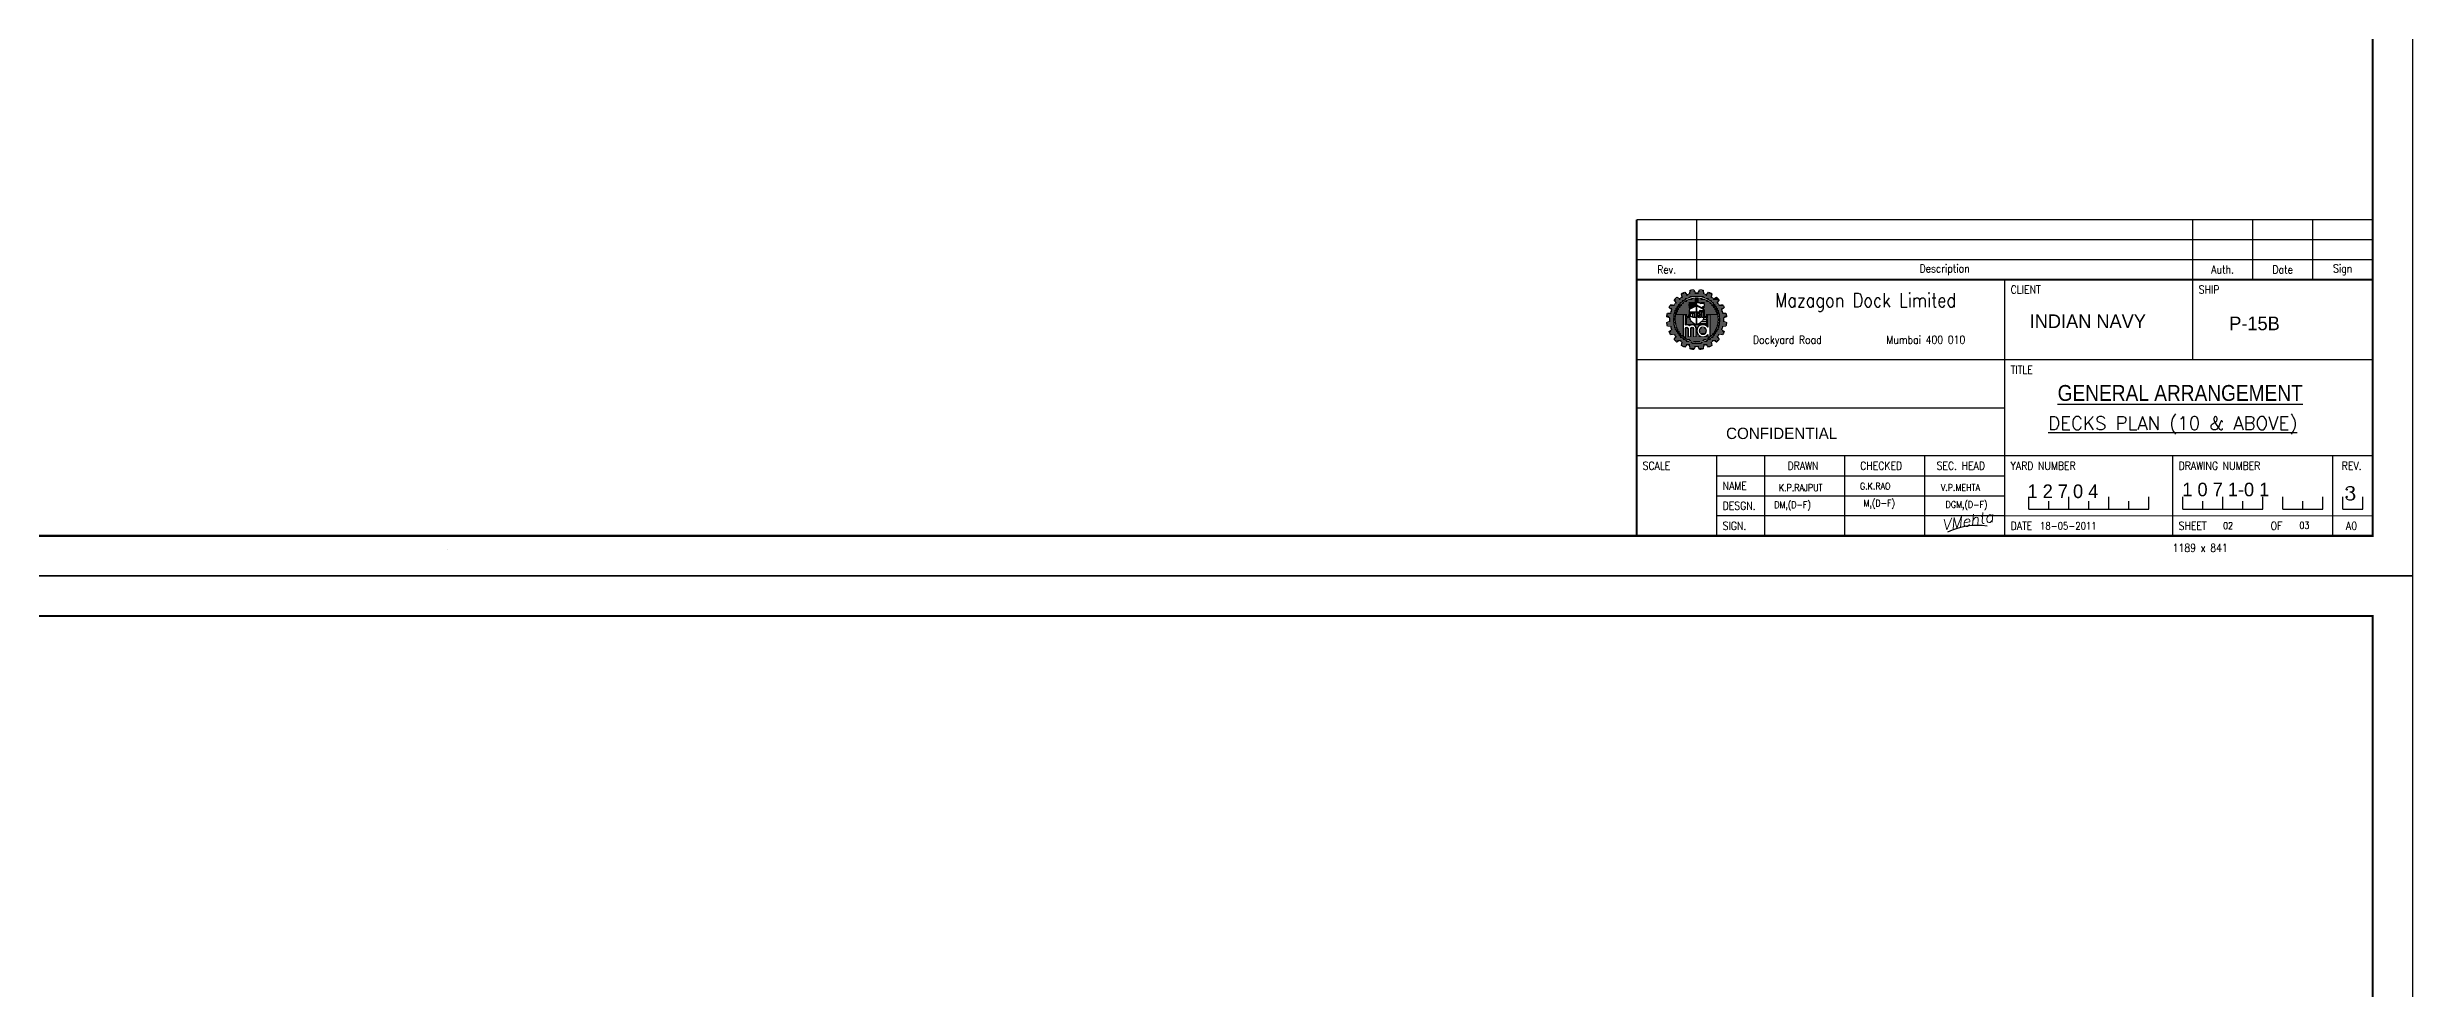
# Model space of a CAD drawing. Header units: inches. Extents: x -439515 to 171412, y -8673 to 415183.
# Drawn here: x 82712 to 171412, y 102012 to 137278 of the extents above; entities that cross this region are included whole.
import ezdxf
from ezdxf.enums import TextEntityAlignment as Align

# ---------------------------------------------------------------- set-up
doc = ezdxf.new("R2010")
doc.units = ezdxf.units.IN
doc.header["$LTSCALE"] = 700
doc.header["$MEASUREMENT"] = 0
doc.layers.add('01', color=7, linetype='Continuous')
doc.layers.add('INDEX', color=7, linetype='Continuous')
doc.styles.add('ROMANS', font='romans')
doc.styles.add('ROMANT', font='romant', dxfattribs={"width": 0.85, "height": 45})
doc.styles.add('SCRIPT', font='scriptc.shx', dxfattribs={"width": 0.8, "height": 150})
doc.styles.add('style2', font='romanc.shx')

# ---------------------------------------------------------------- blocks, each defined once
blk = doc.blocks.new('TITLE')
for p, q in [((-184, 79), (0, 79)), ((-184, 74), (0, 74)), ((-184, 69), (0, 69)), ((-184, 32), (-92, 32)), ((-152, 0), (-152, 20)), ((-132, 0), (-132, 20)), ((-112, 0), (-112, 20)), ((-164, 15), (-92, 15)), ((-164, 10), (-92, 10)), ((-86, 6.7), (-86, 9.7)), ((-86, 6.7), (-56, 6.7)), ((-81, 6.7), (-81, 8.7)), ((-76, 6.7), (-76, 9.7)), ((-71, 6.7), (-71, 8.7)), ((-66, 6.7), (-66, 9.7)), ((-61, 6.7), (-61, 8.7)), ((-56, 6.7), (-56, 9.7)), ((-47.5, 6.7), (-47.5, 9.7)), ((-47.5, 6.7), (-27.5, 6.7)), ((-42.5, 6.7), (-42.5, 8.7)), ((-37.5, 6.7), (-37.5, 9.7)), ((-32.5, 6.7), (-32.5, 8.7)), ((-27.5, 6.7), (-27.5, 9.7)), ((-22.5, 6.7), (-22.5, 9.7)), ((-22.5, 6.7), (-12.5, 6.7)), ((-17.5, 6.7), (-17.5, 8.7)), ((-12.5, 6.7), (-12.5, 9.7)), ((-12.5, 6.7), (-12.5, 9.7)), ((-7.5, 6.7), (-7.5, 9.7)), ((-7.5, 6.7), (-2.5, 6.7)), ((-2.5, 6.7), (-2.5, 9.7)), ((-92, 5), (-164, 5))]:
    blk.add_line(p, q)
at = {"color": 5}
for p, q in [((-174.18, 59.43), (-173.68, 59.43)), ((-172.9, 59.43), (-171.07, 59.43)), ((-172.8, 60.43), (-171.62, 60.43)), ((-172.67, 59.93), (-165.33, 59.93)), ((-170.83, 60.43), (-167.17, 60.43)), ((-170.65, 60.93), (-169.51, 60.93)), ((-170.04, 61.43), (-169.71, 61.43)), ((-169.25, 60.68), (-168.75, 60.68)), ((-168.49, 60.93), (-167.35, 60.93)), ((-168.3, 61.43), (-167.97, 61.43)), ((-166.93, 59.43), (-165.1, 59.43)), ((-166.38, 60.43), (-165.2, 60.43)), ((-164.72, 59.18), (-163.58, 59.18)), ((-164.33, 59.43), (-163.83, 59.43)), ((-176.44, 54.93), (-174.74, 54.93)), ((-176.36, 55.43), (-174.63, 55.43)), ((-176.09, 53.43), (-174.78, 53.43)), ((-175.8, 56.93), (-174.02, 56.93)), ((-175.72, 54.43), (-174.79, 54.43)), ((-175.68, 53.93), (-174.81, 53.93)), ((-175.67, 57.43), (-173.69, 57.43)), ((-175.4, 55.93), (-174.48, 55.93)), ((-175.23, 56.43), (-174.28, 56.43)), ((-174.59, 58.93), (-172.08, 58.93)), ((-174.41, 57.93), (-173.28, 57.93)), ((-174.27, 58.43), (-172.76, 58.43)), ((-165.92, 58.93), (-163.41, 58.93)), ((-165.24, 58.43), (-163.73, 58.43)), ((-164.72, 57.93), (-163.59, 57.93)), ((-164.31, 57.43), (-162.33, 57.43)), ((-163.98, 56.93), (-162.2, 56.93)), ((-163.72, 56.43), (-162.77, 56.43)), ((-163.52, 55.93), (-162.6, 55.93)), ((-163.37, 55.43), (-161.64, 55.43)), ((-163.26, 54.93), (-161.56, 54.93)), ((-163.22, 53.43), (-161.91, 53.43)), ((-163.21, 54.43), (-162.28, 54.43)), ((-163.19, 53.93), (-162.32, 53.93)), ((-176.42, 52.93), (-174.71, 52.93)), ((-176.33, 52.43), (-174.59, 52.43)), ((-175.84, 50.93), (-173.93, 50.93)), ((-175.6, 50.43), (-173.58, 50.43)), ((-175.37, 51.43), (-174.21, 51.43)), ((-175.35, 51.93), (-174.43, 51.93)), ((-174.53, 48.93), (-171.84, 48.93)), ((-174.36, 49.43), (-172.59, 49.43)), ((-174.3, 49.93), (-173.15, 49.93)), ((-174.02, 48.43), (-173.9, 48.43)), ((-172.7, 47.93), (-165.3, 47.93)), ((-172.69, 48.43), (-170.65, 48.43)), ((-172.62, 47.43), (-171.74, 47.43)), ((-170.67, 47.43), (-167.33, 47.43)), ((-167.35, 48.43), (-165.31, 48.43)), ((-166.33, 50.19), (-166.23, 50.19)), ((-166.26, 52.19), (-166.23, 52.19)), ((-166.26, 47.43), (-165.39, 47.43)), ((-166.17, 48.93), (-163.48, 48.93)), ((-165.42, 49.43), (-163.64, 49.43)), ((-164.86, 49.93), (-163.7, 49.93)), ((-164.42, 50.43), (-162.41, 50.43)), ((-164.1, 48.43), (-163.98, 48.43)), ((-164.07, 50.93), (-162.16, 50.93)), ((-163.79, 51.43), (-162.63, 51.43)), ((-163.57, 51.93), (-162.65, 51.93)), ((-163.41, 52.43), (-161.67, 52.43)), ((-163.29, 52.93), (-161.58, 52.93)), ((-170.64, 46.93), (-169.57, 46.93)), ((-168.44, 46.93), (-167.36, 46.93))]:
    blk.add_line(p, q, dxfattribs=at)
at = {"color": 4}
for p, q in [((-169.38, 59.18), (-168.62, 59.18)), ((-170.98, 57.93), (-169, 57.93)), ((-170.98, 57.68), (-169, 57.68)), ((-170.98, 57.43), (-169.43, 57.43)), ((-170.55, 57.18), (-169.95, 57.18)), ((-170.55, 56.93), (-170.46, 56.93)), ((-169.38, 58.93), (-168.62, 58.93)), ((-169.38, 58.68), (-168.62, 58.68)), ((-169.38, 58.43), (-169, 58.43)), ((-169.38, 58.18), (-169, 58.18)), ((-168.92, 58.43), (-168.62, 58.43))]:
    blk.add_line(p, q, dxfattribs=at)
at = {"color": 1}
for p, q in [((-174.45, 54.19), (-172.39, 54.19)), ((-174.45, 53.69), (-172.39, 53.69)), ((-174.41, 54.69), (-172.39, 54.69)), ((-174.33, 55.19), (-172.39, 55.19)), ((-171.77, 55.19), (-171.57, 55.19)), ((-171.77, 54.69), (-171.57, 54.69)), ((-171.77, 54.19), (-171.57, 54.19)), ((-171.77, 53.69), (-171.57, 53.69)), ((-171.38, 54.69), (-171.06, 54.69)), ((-166.94, 54.69), (-166.62, 54.69)), ((-166.43, 55.19), (-166.23, 55.19)), ((-166.43, 54.69), (-166.23, 54.69)), ((-166.43, 54.19), (-166.23, 54.19)), ((-166.43, 53.69), (-166.23, 53.69)), ((-165.61, 55.19), (-163.68, 55.19)), ((-165.61, 54.69), (-163.59, 54.69)), ((-165.61, 54.19), (-163.55, 54.19)), ((-165.61, 53.69), (-163.55, 53.69)), ((-174.4, 53.19), (-172.39, 53.19)), ((-174.3, 52.69), (-172.39, 52.69)), ((-174.15, 52.19), (-172.39, 52.19)), ((-173.95, 51.69), (-172.39, 51.69)), ((-173.68, 51.19), (-172.39, 51.19)), ((-173.34, 50.69), (-172.39, 50.69)), ((-172.91, 50.19), (-172.39, 50.19)), ((-172.35, 49.69), (-165.65, 49.69)), ((-171.77, 53.19), (-171.57, 53.19)), ((-171.77, 51.69), (-171.13, 51.69)), ((-171.77, 51.19), (-171.13, 51.19)), ((-171.77, 50.69), (-171.13, 50.69)), ((-171.77, 50.19), (-171.13, 50.19)), ((-171.58, 49.19), (-166.42, 49.19)), ((-171.15, 52.69), (-170.41, 52.69)), ((-170.44, 51.69), (-169.79, 51.69)), ((-170.43, 51.19), (-169.79, 51.19)), ((-170.43, 50.69), (-169.79, 50.69)), ((-170.43, 50.19), (-169.79, 50.19)), ((-170.26, 48.69), (-167.74, 48.69)), ((-169.82, 52.69), (-167.91, 52.69)), ((-169.24, 52.19), (-168.64, 52.19)), ((-169.15, 51.69), (-168.91, 51.69)), ((-169.15, 51.19), (-168.98, 51.19)), ((-169.15, 50.69), (-168.88, 50.69)), ((-169.15, 50.19), (-168.57, 50.19)), ((-168.34, 51.19), (-166.56, 51.19)), ((-168.22, 51.69), (-166.69, 51.69)), ((-168.16, 50.69), (-166.74, 50.69)), ((-167, 52.69), (-166.23, 52.69)), ((-166.43, 53.19), (-166.23, 53.19)), ((-165.61, 53.19), (-163.6, 53.19)), ((-165.61, 52.69), (-163.7, 52.69)), ((-165.61, 52.19), (-163.85, 52.19)), ((-165.61, 51.69), (-164.06, 51.69)), ((-165.61, 51.19), (-164.32, 51.19)), ((-165.61, 50.69), (-164.66, 50.69)), ((-165.61, 50.19), (-165.09, 50.19))]:
    blk.add_line(p, q, dxfattribs=at)
at = {"color": 2}
for p, q in [((-174.17, 55.43), (-170.85, 55.43)), ((-174.01, 55.93), (-170.85, 55.93)), ((-173.78, 56.43), (-170.85, 56.43)), ((-173.49, 56.93), (-170.55, 56.93)), ((-173.13, 57.43), (-170.98, 57.43)), ((-172.65, 57.93), (-170.98, 57.93)), ((-172.03, 58.43), (-169.38, 58.43)), ((-171.57, 54.93), (-171.1, 54.93)), ((-171.12, 58.93), (-169.38, 58.93)), ((-168.62, 58.93), (-166.89, 58.93)), ((-168.62, 58.43), (-165.97, 58.43)), ((-167.9, 57.93), (-167.88, 57.93)), ((-167.45, 56.93), (-164.51, 56.93)), ((-167.15, 56.43), (-164.22, 56.43)), ((-167.15, 55.93), (-164, 55.93)), ((-167.15, 55.43), (-163.83, 55.43)), ((-167.02, 57.93), (-165.35, 57.93)), ((-167.02, 57.43), (-164.88, 57.43)), ((-166.9, 54.93), (-166.43, 54.93))]:
    blk.add_line(p, q, dxfattribs=at)
at = {"color": 3}
for p, q in [((-171.57, 53.93), (-170.57, 53.93)), ((-171.57, 53.43), (-170.16, 53.43)), ((-171.38, 54.43), (-170.76, 54.43)), ((-166.43, 53.43), (-167.85, 53.43)), ((-166.43, 53.93), (-167.43, 53.93)), ((-166.62, 54.43), (-167.24, 54.43)), ((-171.77, 52.69), (-171.75, 52.69)), ((-171.57, 52.93), (-169.42, 52.93)), ((-166.43, 52.93), (-168.58, 52.93))]:
    blk.add_line(p, q, dxfattribs=at)
for points, const_width in [([(0, 79), (0, 0), (-184, 0), (-184, 79)], 0.5), ([(-169, 64), (-169, 79)], 0.3), ([(-45, 44), (-45, 79)], 0.3), ([(-30, 64), (-30, 79)], 0.3), ([(-15, 64), (-15, 79)], 0.3), ([(-184, 64), (0, 64)], 0.5), ([(-92, 0), (-92, 64)], 0.3), ([(-184, 44), (0, 44)], 0.3), ([(-184, 20), (0, 20)], 0.3), ([(-164, 0), (-164, 20)], 0.3), ([(-50, 0), (-50, 20)], 0.3), ([(-10, 0), (-10, 20)], 0.3), ([(-92, 5), (0, 5)], 0.3)]:
    blk.add_lwpolyline(points, dxfattribs=dict(const_width=const_width))
at = {"color": 7}
for points in [[(-164.75, 59.16), (-164.03, 59.62, -0.030555), (-163.38, 58.97), (-163.84, 58.25, -0.030541), (-163.36, 57.59), (-162.54, 57.81, -0.030563), (-162.12, 56.99), (-162.78, 56.45, -0.030538), (-162.53, 55.67), (-161.68, 55.62, -0.030561), (-161.54, 54.72), (-162.33, 54.41, -0.030555), (-162.33, 53.59), (-161.54, 53.28, -0.030545), (-161.68, 52.38), (-162.53, 52.33, -0.030521), (-162.78, 51.55), (-162.12, 51.01, -0.030548), (-162.54, 50.19), (-163.36, 50.41, -0.030541), (-163.84, 49.75), (-163.38, 49.03, -0.030544), (-164.03, 48.38), (-164.75, 48.84, -0.03053), (-165.41, 48.36), (-165.19, 47.54, -0.030541), (-166.01, 47.12), (-166.55, 47.78, -0.030556), (-167.33, 47.53), (-167.38, 46.68, -0.030545), (-168.28, 46.54), (-168.59, 47.33, -0.030537), (-169.41, 47.33), (-169.72, 46.54, -0.030594), (-170.62, 46.68), (-170.67, 47.53, -0.030556), (-171.45, 47.78), (-171.99, 47.12, -0.030541), (-172.81, 47.54), (-172.59, 48.36, -0.030515), (-173.25, 48.84), (-173.97, 48.38, -0.030567), (-174.62, 49.03), (-174.16, 49.75, -0.03053), (-174.64, 50.41), (-175.46, 50.19, -0.030556), (-175.88, 51.01), (-175.22, 51.55, -0.030532), (-175.47, 52.33), (-176.32, 52.38, -0.030545), (-176.47, 53.28), (-175.67, 53.59, -0.030555), (-175.67, 54.41), (-176.47, 54.72, -0.030562), (-176.32, 55.62), (-175.47, 55.67, -0.030549), (-175.22, 56.45), (-175.88, 56.99, -0.03057), (-175.46, 57.81), (-174.64, 57.59, -0.03053), (-174.16, 58.25), (-174.62, 58.97, -0.030578), (-173.97, 59.62), (-173.25, 59.16, -0.030537), (-172.59, 59.64), (-172.81, 60.46, -0.030541), (-171.99, 60.88), (-171.45, 60.22, -0.030561), (-170.67, 60.47), (-170.62, 61.32, -0.030589), (-169.72, 61.47), (-169.41, 60.67, -0.030537), (-168.59, 60.67), (-168.28, 61.47, -0.03054), (-167.38, 61.32), (-167.33, 60.47, -0.030561), (-166.55, 60.22), (-166.01, 60.88, -0.030541), (-165.19, 60.46), (-165.41, 59.64, -0.030551), (-164.75, 59.16)], [(-169.15, 49.71), (-169.15, 51.77, 0.66047), (-170.78, 52.47, 0.282754), (-171.77, 52.68), (-171.77, 55.2), (-172.39, 55.2), (-172.39, 49.72), (-172.36, 49.7), (-171.77, 49.7), (-171.77, 51.8, -0.961592), (-171.13, 51.77), (-171.13, 49.7), (-170.43, 49.7), (-170.44, 51.77, -0.999192), (-169.79, 51.77), (-169.79, 49.71), (-169.15, 49.71)], [(-169.66, 54.55), (-169.98, 54.55), (-169.98, 55.05), (-170.09, 55.05), (-170.09, 54.84, -0.414044), (-170.25, 54.69), (-170.42, 54.7), (-170.5, 54.76), (-170.54, 54.85), (-170.57, 54.98), (-170.6, 55.22), (-170.61, 55.35), (-170.42, 55.35), (-170.42, 55.68), (-170.71, 55.68), (-170.71, 55.92), (-169.1, 55.92), (-169.1, 55.68), (-169.23, 55.68), (-169.23, 54.55), (-169.56, 54.55), (-169.56, 55.68), (-169.66, 55.68), (-169.66, 54.55)], [(-165.61, 49.72), (-165.61, 55.2), (-166.23, 55.2), (-166.23, 52.15, 0.720051), (-168.98, 51.23, 0.720051), (-166.23, 50.31), (-166.23, 49.7), (-165.64, 49.7)], [(-168.42, 55.26), (-168.34, 55.25), (-168.25, 55.24), (-168.18, 55.24), (-168.12, 55.23), (-168.07, 55.22), (-168.03, 55.21), (-168, 55.2), (-167.97, 55.19), (-167.95, 55.18), (-167.93, 55.17), (-167.91, 55.16), (-167.89, 55.14), (-167.88, 55.13), (-167.87, 55.11), (-167.86, 55.1), (-167.85, 55.08), (-167.84, 55.06), (-167.84, 55.04), (-167.83, 55.02), (-167.82, 55), (-167.82, 54.99), (-167.81, 54.97), (-167.81, 54.95), (-167.81, 54.93), (-167.8, 54.92), (-167.8, 54.9), (-167.8, 54.89), (-167.8, 54.88), (-167.8, 54.86), (-167.8, 54.85), (-167.8, 54.84), (-167.81, 54.82), (-167.81, 54.81), (-167.82, 54.79), (-167.82, 54.77), (-167.83, 54.75), (-167.84, 54.73), (-167.85, 54.71), (-167.86, 54.69), (-167.87, 54.68), (-167.88, 54.66), (-167.89, 54.64), (-167.9, 54.63), (-168.03, 54.5), (-168.29, 54.48), (-168.47, 54.52), (-168.52, 54.55), (-168.55, 54.55), (-168.57, 54.56), (-168.59, 54.58), (-168.62, 54.59), (-168.64, 54.6), (-168.67, 54.62), (-168.67, 54.62), (-168.68, 54.62), (-168.82, 54.7), (-168.87, 54.73), (-168.76, 55), (-168.7, 54.96), (-168.57, 54.89), (-168.43, 54.83), (-168.34, 54.81, 0.0031), (-168.29, 54.81, 0.006138), (-168.23, 54.81, 0.007533), (-168.19, 54.82, 0.074922), (-168.16, 54.82, 0.058387), (-168.13, 54.84, 0.078489), (-168.12, 54.85, 0.076313), (-168.1, 54.87, 0.107282), (-168.1, 54.9, 0.085825), (-168.11, 54.92, 0.079641), (-168.12, 54.95, 0.150922), (-168.14, 54.96, 0.019963), (-168.16, 54.96, 0.016112), (-168.19, 54.96), (-168.21, 54.96), (-168.24, 54.97, 0.018332), (-168.27, 54.97, 0.011157), (-168.32, 54.97), (-168.36, 54.97), (-168.4, 54.97), (-168.43, 54.98), (-168.47, 54.98), (-168.49, 54.99), (-168.52, 54.99), (-168.54, 55), (-168.56, 55), (-168.58, 55.01), (-168.59, 55.02), (-168.61, 55.02), (-168.62, 55.03), (-168.64, 55.03), (-168.65, 55.04), (-168.66, 55.04), (-168.68, 55.05), (-168.69, 55.05), (-168.7, 55.06), (-168.71, 55.07), (-168.72, 55.07), (-168.73, 55.08), (-168.74, 55.09), (-168.75, 55.09), (-168.76, 55.1), (-168.77, 55.11), (-168.77, 55.12), (-168.78, 55.12), (-168.79, 55.14), (-168.81, 55.15), (-168.82, 55.17), (-168.83, 55.18), (-168.84, 55.2, -0.459663), (-168.6, 55.6), (-168.21, 55.6), (-168.21, 55.68), (-168.86, 55.68), (-168.86, 55.94), (-167.23, 55.94), (-167.23, 55.69), (-167.38, 55.69), (-167.38, 54.55), (-167.71, 54.55), (-167.71, 55.68), (-167.83, 55.68), (-167.83, 55.33), (-168.41, 55.33, 0.888695), (-168.41, 55.26)], [(-168.31, 56.22), (-168.16, 56.39, 0.35935), (-167.42, 56.38), (-167.28, 56.2, -0.359283), (-168.31, 56.22)], [(-166.56, 51.23, 0.999727), (-168.34, 51.23, 0.999727), (-166.56, 51.23)]]:
    blk.add_lwpolyline(points, format="xyb", dxfattribs=at)
at = {"color": 6}
blk.add_lwpolyline([(-163.19, 54, 0.999963), (-174.81, 54, 0.999963), (-163.19, 54)], format="xyb", dxfattribs=at)
at = {"color": 1}
blk.add_lwpolyline([(-174.19, 55.37), (-174.28, 55.37, -0.773243), (-163.72, 55.37), (-163.82, 55.37, 0.76955), (-174.19, 55.37)], format="xyb", dxfattribs=at)
at = {"color": 3}
for points in [[(-169, 58.47), (-168.62, 58.28), (-168.62, 59.33), (-169, 59.36), (-169.38, 59.33), (-169.38, 57.99), (-170.98, 57.99), (-170.98, 57.28), (-170.55, 57.28), (-170.55, 56.88), (-169, 57.64), (-169, 58.47)], [(-169.07, 52.81), (-171.57, 52.81), (-171.57, 54.27), (-170.84, 54.88), (-170.85, 54.98), (-170.85, 55.02), (-170.85, 55.14), (-171.57, 54.54), (-171.57, 55.37), (-174.28, 55.37)], [(-169, 57.64), (-167.45, 56.87), (-167.45, 57.28), (-167.02, 57.28), (-167.02, 57.99), (-167.88, 57.99), (-167.88, 57.92), (-168.62, 58.28)], [(-168.93, 52.81), (-166.43, 52.81), (-166.43, 54.27), (-167.16, 54.88), (-167.15, 54.98), (-167.15, 55.02), (-167.15, 55.14), (-166.43, 54.54), (-166.43, 55.37), (-163.72, 55.37)]]:
    blk.add_lwpolyline(points, dxfattribs=at)
at = {"color": 4}
blk.add_lwpolyline([(-174.28, 55.37, 0.99991), (-163.72, 52.63, 0.127923), (-163.72, 55.37)], format="xyb", dxfattribs=at)
for points in [[(-169.07, 52.81), (-169.07, 57.43), (-170.85, 56.56), (-170.85, 55.35), (-170.85, 55.02), (-170.85, 54.98), (-170.84, 54.78), (-170.81, 54.61), (-170.72, 54.26), (-170.69, 54.18), (-170.61, 54), (-170.54, 53.86), (-170.45, 53.73), (-170.38, 53.64), (-170.26, 53.52), (-170.06, 53.34), (-169.84, 53.18), (-169.7, 53.08), (-169.51, 52.97), (-169.43, 52.93), (-169.35, 52.9), (-169.21, 52.85), (-169.16, 52.83), (-169.11, 52.82), (-169.07, 52.81)], [(-168.93, 52.81), (-168.93, 57.43), (-167.15, 56.56), (-167.15, 55.35), (-167.15, 55.02), (-167.15, 54.98), (-167.16, 54.78), (-167.19, 54.61), (-167.28, 54.26), (-167.31, 54.18), (-167.39, 54), (-167.47, 53.86), (-167.55, 53.73), (-167.62, 53.64), (-167.74, 53.52), (-167.95, 53.34), (-168.16, 53.18), (-168.3, 53.08), (-168.49, 52.97), (-168.57, 52.93), (-168.65, 52.9), (-168.79, 52.85), (-168.84, 52.83), (-168.89, 52.82), (-168.93, 52.81)]]:
    blk.add_lwpolyline(points, dxfattribs=at)
at = {"color": 7}
blk.add_lwpolyline([(-170.09, 55.68), (-169.99, 55.68), (-169.99, 55.35), (-170.09, 55.35), (-170.09, 55.68)], dxfattribs=at)
at = {"style": 'ROMANS', "width": 0.85}
for s, p in [('Rev.', (-176.5, 66.5)), ('Description', (-107, 66.5)), ('Auth.', (-37.5, 66.5)), ('Date', (-22.5, 66.5)), ('Sign', (-7.5, 66.5))]:
    blk.add_text(s, height=2, dxfattribs=at).set_placement(p, align=Align.MIDDLE)
at = {"color": 7, "style": 'ROMANT', "width": 0.85}
blk.add_text('Mazagon Dock Limited', height=3.5, dxfattribs=at).set_placement((-126.77, 57.1), align=Align.CENTER)
at = {"color": 7, "style": 'ROMANS', "width": 0.85}
for s, p in [('CLIENT', (-90.5, 60.5)), ('SHIP', (-43.5, 60.5)), ('Dockyard Road', (-154.93, 47.98)), ('Mumbai 400 010', (-121.59, 47.98)), ('TITLE', (-90.5, 40.5)), ('SCALE', (-182.5, 16.5)), ('DRAWN', (-146.27, 16.5)), ('CHECKED', (-128.12, 16.5)), ('SEC. HEAD', (-109.01, 16.5)), ('YARD NUMBER', (-90.5, 16.5)), ('DRAWING NUMBER', (-48.5, 16.5)), ('REV.', (-7.74, 16.5)), ('NAME', (-162.5, 11.5)), ('DESGN.', (-162.5, 6.5)), ('SIGN.', (-162.5, 1.5)), ('DATE', (-90.5, 1.5)), ('SHEET', (-48.5, 1.5)), ('OF', (-25.5, 1.5))]:
    blk.add_text(s, height=2, dxfattribs=at).set_placement(p)
at = {"style": 'ROMANS', "width": 0.85}
blk.add_attdef('SIZE', (-6.67, 1.5), '', height=2, dxfattribs=at)
at = {"layer": 'INDEX', "color": 1}
blk.add_text('CONFIDENTIAL', height=2.8333, dxfattribs=at).set_placement((-161.64, 24.18))
blk = doc.blocks.new('A$C4BFF05FE')
at = {"color": 3}
blk.add_lwpolyline([(-1189, 0), (0, 0), (0, 841), (-1189, 841)], close=True, dxfattribs=at)
at = {"color": 4, "const_width": 0.5}
blk.add_lwpolyline([(-1169, 10), (-10, 10), (-10, 831), (-1169, 831)], close=True, dxfattribs=at)
blk.add_blockref('TITLE', (-10, 10)).add_auto_attribs({'SIZE': 'A0'})
at = {"color": 3, "style": 'ROMANS', "width": 0.85}
blk.add_text('1189 x 841', height=2, dxfattribs=at).set_placement((-60, 6))

msp = doc.modelspace()

# ---------------------------------------------------------------- linework, layer by layer
msp.add_arc((155071.9, 116864.5), 2503.5, 81.099816, 116.171234)
at = {"layer": '01', "color": 2, "linetype": 'ByBlock'}
msp.add_line((97727.7, 118455.9), (97727.7, 118455.9), dxfattribs=at)

# ---------------------------------------------------------------- block references
at = {"linetype": 'ByBlock', "xscale": 150, "yscale": 150, "zscale": 150}
for p in [(171412, 117476.5), (171412, -8673.5)]:
    msp.add_blockref('A$C4BFF05FE', p, dxfattribs=at)

# ---------------------------------------------------------------- texts
at = {"linetype": 'Continuous', "style": 'ROMANS'}
msp.add_text('%%uDECKS PLAN (10 & ABOVE)', height=500, dxfattribs=at).set_placement((157742.5, 122949.7))
at = {"color": 7, "style": 'ROMANS', "width": 0.85}
for s, height, p in [('K.P.RAJPUT', 255, (147648.3, 120651.2)), ('G.K.RAO', 255, (150686, 120710.3)), ('V.P.MEHTA', 255, (153717.7, 120657.8)), ('DM,(D-F)', 255, (147470.8, 120013.7)), ('M,(D-F)', 255, (150819.9, 120074)), ('DGM,(D-F)', 255, (153898.4, 120021.6)), ('18-05-2011', 275, (157437, 119210.3)), ('02', 255, (164303.3, 119227.2)), ('03', 255, (167164.3, 119244.1))]:
    msp.add_text(s, height=height, dxfattribs=at).set_placement(p)
at = {"style": 'SCRIPT'}
msp.add_text('VMehta', height=413.11, rotation=10, dxfattribs=at).set_placement((153791.5, 119168.7))
at = {"layer": 'INDEX'}
for s, p in [('INDIAN NAVY', (157050.6, 126761.6)), ('P-15B', (164532.7, 126680.3)), ('1 2 7 0 4', (156967.6, 120391.1)), ('1 0 7 1-0 1', (162773.2, 120457.7))]:
    msp.add_text(s, height=510, dxfattribs=at).set_placement(p)
at = {"layer": 'INDEX', "width": 0.9}
msp.add_text('%%uGENERAL ARRANGEMENT', height=595, dxfattribs=at).set_placement((158098.4, 124031.9))
at = {"layer": 'INDEX', "style": 'style2'}
msp.add_text('3', height=510, dxfattribs=at).set_placement((168852.3, 120318.1))

doc.saveas('drawing.dxf')
